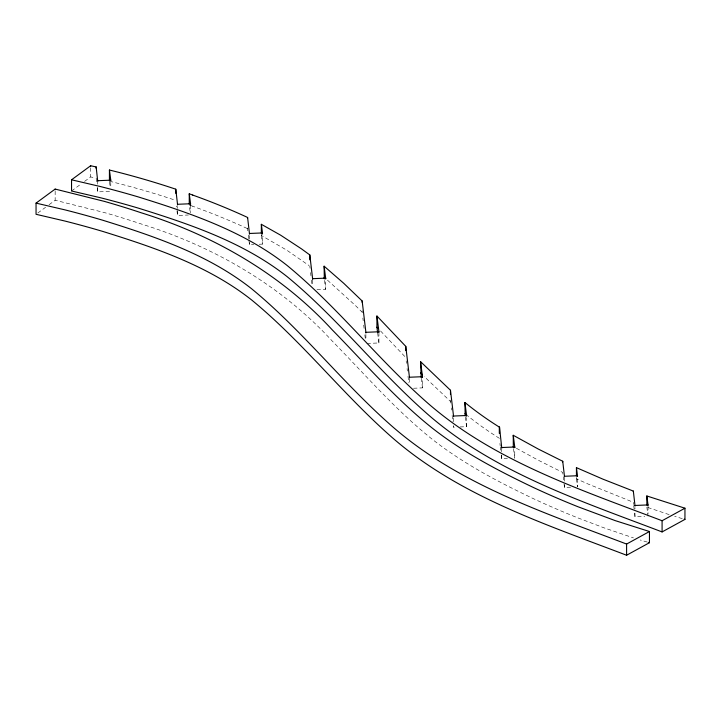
<?xml version="1.0" encoding="UTF-8"?>
<svg xmlns="http://www.w3.org/2000/svg" width="721" height="721" viewBox="0 0 721 721"><rect width="100%" height="100%" fill="white"/><g stroke="black" fill="none" stroke-linecap="round" stroke-linejoin="round"><path stroke-width="0.54" stroke-dasharray="3.6 2.7" d="M37.789 213.019L45.603 207.278M49.073 204.719L55.157 200.258L104.383 212.569A615.86 355.561 0 0 1 140.983 223.898C213.38 246.375 280.884 285.083 332.426 341.249C365.123 374.578 395.748 410.249 432.429 439.404C463.062 463.468 497.76 481.637 532.783 498.373A737.989 426.075 0 0 0 578.017 517.948L603.901 527.799L633.435 537.875M71.541 190.984L81.094 183.963M84.564 181.413L90.648 176.942L95.505 177.97M97.236 187.577L97.723 191.885L110.773 191.344M176.969 210.739L177.51 215.462L188.388 215.011M248.952 240.39L249.439 244.653L253.792 244.473M259.227 244.248L262.489 244.113L262.489 234.334M316.961 289.68L325.658 289.319L325.658 280.235M366.971 343.448L378.931 342.953L378.931 333.174M413.512 388.249L422.488 387.88L422.488 378.795M453.338 425.606L453.527 427.22L454.338 427.183M460.052 426.949L466.577 426.688L466.577 417.603M501.257 454.888L501.699 458.718L507.413 458.484M564.029 483.701L564.453 487.45L570.978 487.18M634.57 513.046L634.976 516.642L644.763 516.245M109.43 181.196L118.956 183.585A602.873 348.072 0 0 1 175.798 200.384M647.341 542.102L640.23 539.993M682.282 518.633L674.658 516.353M669.169 514.632L646.845 507.142L646.845 506.448M192.714 206.224L189.253 204.989L190.272 212.713M576.44 477.437L576.44 478.834L588.048 483.998L633.335 502.267L633.588 504.475M247.844 230.819L247.249 228.521M247.195 228.494L246.735 228.278A556.873 321.503 0 0 0 192.696 206.251M261.353 234.091L261.353 235.488L286.751 250.16L309.12 265.607M516.362 448.264L538.217 460.187L562.731 472.444L563.597 479.943M327.487 280.181L355.354 305.461L362.149 312.148L362.384 314.104M450.67 403.048L450.481 401.444L424.2 376.515M380.571 330.993L405.779 357.553M646.845 507.142L648.026 516.11M576.44 478.834L577.503 486.918L577.503 477.834M261.353 235.488L262.489 244.113M109.511 181.836L110.268 187.541M513.514 448.597L514.749 458.177L514.749 449.093M465.324 416.927L466.577 426.688M324.504 280.361L325.658 289.319M421.253 378.219L422.488 387.88M377.678 333.102L378.931 342.953M362.852 318.024L363.186 320.791M363.699 325.117L364.087 328.361M364.853 334.841L365.376 339.167M451.238 407.888L451.49 410.033M452.13 415.404L452.887 421.848M406.157 360.861L406.455 363.339M407.077 368.575L407.374 371.054M407.996 376.29L408.78 382.905M309.814 266.121L310.066 268.275M310.571 272.592L310.958 275.828M311.463 280.145L311.968 284.462M499.914 443.424L500.212 445.975M500.32 446.912L500.698 450.129M633.714 505.583L634.156 509.459M248.339 235.073L248.826 239.327M176.429 206.026L176.537 206.972M96.154 178.114L96.848 184.134M648.026 506.322L648.026 514.01M634.976 507.557L634.976 508.963M634.976 513.154L634.976 516.642M564.453 477.672L564.453 481.159M564.453 484.656L564.453 487.45M501.699 448.931L501.699 451.725M501.699 455.221L501.699 458.718M453.527 418.135L453.527 421.632M453.527 426.526L453.527 427.22M450.481 400.047L450.481 401.444M409.438 378.633L409.438 384.221M365.889 334.409L365.889 338.6M362.149 310.751L362.149 312.148M312.608 280.072L312.608 284.966M249.439 235.569L249.439 239.057M249.439 242.553L249.439 244.653M247.6 227.989L247.6 228.683M190.56 205.143L190.56 212.83M177.51 206.377L177.51 208.468M177.51 210.568L177.51 215.462M110.773 182.26L110.773 187.154M97.723 182.098L97.723 184.197M97.723 187.685L97.723 191.885M90.648 167.858L90.648 176.942M55.157 191.173L55.157 200.258M499.455 438.359A418.27 241.49 0 0 1 467.686 415.819"/><path stroke-width="1.08" d="M36.05 203.115L55.157 189.073L104.383 201.384A615.86 355.561 0 0 1 140.983 212.713C213.38 235.19 280.884 273.908 332.426 330.065C365.123 363.393 395.748 399.074 432.429 428.22C463.062 452.283 497.76 470.452 532.783 487.198A737.989 426.075 0 0 0 578.017 506.764L615.13 520.598L649.459 531.521L649.459 542.706L626.594 555.242C543.589 523.581 455.825 494.849 388.637 434.402C340.817 391.764 301.189 340.636 251.584 299.927C208.261 265.707 154.997 247.691 102.923 231.468A673.198 388.664 0 0 0 65.061 221.077L36.05 214.29L36.05 203.115L65.061 209.892A673.198 388.664 0 0 1 102.923 220.284C154.997 236.506 208.261 254.522 251.584 288.751C301.189 329.461 340.817 380.58 388.637 423.227C455.825 483.665 543.589 512.406 626.594 544.058L649.459 531.521M646.845 505.051L646.845 495.967L684.95 508.206L684.95 519.39L662.085 531.927C579.08 500.266 491.316 471.534 424.128 411.087C376.308 368.449 336.68 317.321 287.075 276.612C243.752 242.391 190.488 224.375 138.414 208.153A673.18 388.655 0 0 0 100.552 197.761L71.541 190.984L71.541 179.799L90.648 165.758L96.154 166.93L97.723 181.404M71.541 179.799L100.552 186.577A673.18 388.655 0 0 1 138.414 196.968C190.488 213.191 243.752 231.207 287.075 265.436C336.68 306.146 376.308 357.274 424.128 399.912C491.316 460.349 579.08 489.09 662.085 520.742L684.95 508.206M97.723 180.701L110.773 180.169L110.773 180.863M109.43 180.502L109.43 170.021L118.956 172.4A602.873 348.072 0 0 1 175.798 189.199L177.51 204.277L190.56 203.746L190.56 204.44M192.696 195.067A556.873 321.503 0 0 1 246.708 217.048L247.6 217.508L249.439 233.469L262.489 232.937L262.489 233.631M261.353 233.397L261.353 224.312L280.631 235.181L301.414 248.817L309.814 254.937L312.608 278.676L325.658 278.144L325.658 278.838M324.315 278.874L324.117 266.202L343.728 283.29L362.149 300.963L365.889 332.309L378.931 331.777L378.931 332.471M377.597 332.444L376.93 327.199L376.93 316.014L405.779 346.377L409.438 377.236L422.488 376.704L422.488 377.398M421.172 377.552L420.568 361.672L450.481 390.259L453.527 416.035L466.577 415.503L466.577 416.206M499.527 433.42L499.527 427.138L501.699 447.534L514.749 447.002L514.749 447.696M513.325 447.2L513.235 435.286L538.217 449.012L562.731 461.26L564.453 476.275L577.503 475.734L577.503 476.437M576.44 476.04L576.44 467.65L602.936 479.159L633.335 491.082L634.976 505.466L648.026 504.925L648.026 505.628M175.78 189.181L175.78 193.372M684.95 519.39L684.274 519.201M648.386 542.408L649.459 542.706M189.253 204.286L189.253 193.805L192.714 195.049M513.235 446.47L514.803 447.362M465.189 415.837L464.91 402.489L466.947 404.12A418.27 241.49 0 0 0 499.455 427.174M464.91 413.674L466.947 415.305M324.117 277.378L325.802 278.775M420.568 372.856L422.38 374.686M376.93 327.199L378.146 328.461M646.845 495.967L648.026 504.925M576.44 467.65L577.503 475.734M261.353 224.312L262.489 232.937M189.253 193.805L190.56 203.746M109.43 170.021L110.773 180.169M513.235 435.286L514.749 447.002M464.91 402.489L466.577 415.503M324.117 266.202L325.658 278.144M420.568 361.672L422.488 376.704M376.93 316.014L378.931 331.777M662.085 520.742L662.085 531.927M634.976 505.466L634.976 506.16M633.335 491.082L633.335 491.785M626.594 544.058L626.594 555.242M564.453 476.275L564.453 476.969M562.731 461.26L562.731 461.954M501.699 447.534L501.699 448.237M499.32 427.147L499.32 433.429M453.527 416.035L453.527 416.738M450.481 390.259L450.481 394.45M409.438 377.236L409.438 377.939M405.779 346.377L405.77 350.568M365.889 332.309L365.889 333.003M362.149 300.963L362.149 302.36M312.608 278.676L312.608 279.378M309.814 254.937L309.814 259.83M249.439 233.469L249.439 234.172M247.6 217.508L247.6 218.202M177.51 204.277L177.51 204.98M96.154 166.93L96.154 168.326M90.648 165.758L90.648 166.461M55.157 189.073L55.157 189.776"/></g></svg>
